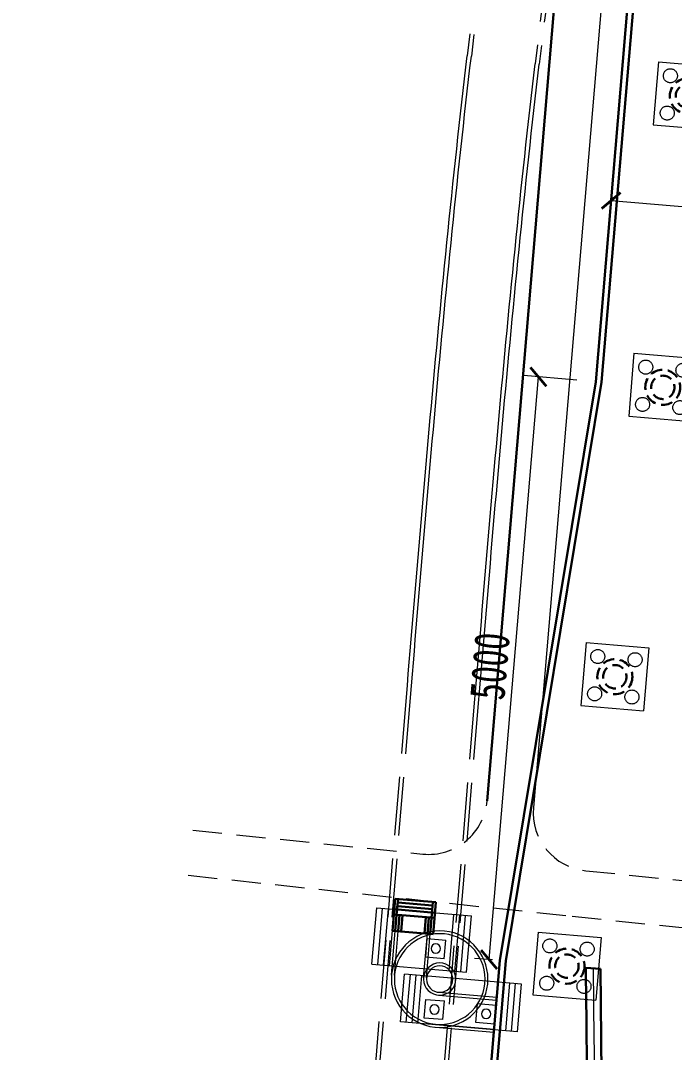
# Model space of a CAD drawing. Extents: x 0 to 531375, y 0 to 4335249.
# Drawn here: x 497958.1 to 498014, y 4327154.4 to 4327242.6 of the extents above; entities that cross this region are included whole.
import ezdxf

# ---------------------------------------------------------------- set-up
doc = ezdxf.new("R2010")
doc.units = 0
doc.header["$PDMODE"] = 1
for name, pattern in [('( Dashed )', [0.75, 0.5, -0.25]), ('ACAD_ISO02W100', [15, 12, -3]), ('CENTER', [50.800000000000004, 31.75, -6.349999999999999, 6.349999999999999, -6.349999999999999]), ('CONTINOUS', [0]), ('DASH', [0.35, 0.25, -0.1]), ('HIDDEN', [0.375, 0.25, -0.125])]:
    doc.linetypes.add(name, pattern=pattern)
doc.layers.get('0').update_dxf_attribs({"lineweight": 15})
doc.layers.get('Defpoints').update_dxf_attribs({"color": 8, "lineweight": 15})
for name, color, linetype, lineweight in [('3', 3, 'CONTINOUS', 25), ('_平面辅助线', 7, 'Continuous', 15), ('地铁', 4, 'Continuous', 15), ('桥 - 构造 - 轮廓虚线', 4, 'ACAD_ISO02W100', 30), ('桥 中心线', 5, 'CENTER', 15), ('桥 构造粗实', 1, 'Continuous', 30), ('桥－构造－轮廓实线', 4, 'Continuous', 30), ('结构', 1, 'Continuous', 15), ('虚线', 6, 'HIDDEN', 15), ('道路偏置线', 3, 'Continuous', 30)]:
    doc.layers.add(name, color=color, linetype=linetype, lineweight=lineweight)
doc.styles.get("Standard").update_dxf_attribs({"font": '', "width": 0.7})
doc.styles.get('Standard').set_extended_font_data('仿宋_GB2312')
doc.dimstyles.new('ISO-25', dxfattribs={"dimscale": 0, "dimtxt": 3, "dimasz": 1.5, "dimexe": 1.25, "dimexo": 0.625, "dimtad": 1, "dimlfac": 100, "dimdsep": 46, "dimtxsty": 'Standard', "dimblk": 'ARCHTICK', "dimcen": 2.5, "dimclrd": 256, "dimclrt": 256, "dimadec": 0, "dimazin": 0, "dimtfac": 1, "dimtmove": 0, "dimatfit": 3, "dimfxl": 3.5, "dimfxlon": 1, "dimlwd": -1, "dimlwe": -1, "dimarcsym": 0})

# ---------------------------------------------------------------- blocks, each defined once
blk = doc.blocks.new('天津2000地铁')
at = {"layer": '地铁', "linetype": 'DASH', "ltscale": 20}
for p, q in [((-7.232238929951563, 1.298913458362221), (-7.115285662352107, 2.293966200202703)), ((-6.884606619423719, 1.258270835503935), (-6.767678422504103, 2.253110272809864)), ((-7.348186576680745, 0.3018633723258972), (-7.232238929951563, 1.298913458362221)), ((-7.000505107804201, 0.2616434693336487), (-6.884606619423719, 1.258270835503935)), ((-1.421813169319648, 0.6196010354906321), (-1.305278939020354, 1.611088557168841)), ((-1.074180858791805, 0.5789584126323462), (-0.9576716991723516, 1.570232629776)), ((-7.462925092899241, -0.6952556567266585), (-7.348186576680745, 0.3018633723258972)), ((-7.11519588419469, -0.7350606843829155), (-7.000505107804201, 0.2616434693336487)), ((-1.536939168465323, -0.3703835867345333), (-1.421813169319648, 0.6196010354906321)), ((-1.189257699588779, -0.4106034897267819), (-1.074180858791805, 0.5789584126323462)), ((-7.576477146765683, -1.692439607344567), (-7.462925092899241, -0.6952556567266585)), ((-7.228701588639523, -1.731837606057524), (-7.11519588419469, -0.7350606843829155)), ((-1.650879748689476, -1.360568264499306), (-1.536939168465323, -0.3703835867345333)), ((-1.303150540043134, -1.400373292155563), (-1.189257699588779, -0.4106034897267819)), ((-7.688865403993987, -2.689684461802244), (-7.576477146765683, -1.692439607344567)), ((-7.341044859029353, -2.728683282621204), (-7.228701588639523, -1.731837606057524)), ((-1.763657101022545, -2.350948992185294), (-1.650879748689476, -1.360568264499306)), ((-1.415881542838178, -2.390346990898251), (-1.303150540043134, -1.400373292155563)), ((-1.875293439894448, -3.341521915979683), (-1.763657101022545, -2.350948992185294)), ((-1.527472894929815, -3.380520736798644), (-1.415881542838178, -2.390346990898251)), ((-7.800112549099139, -3.686986398883163), (-7.688865403993987, -2.689684461802244)), ((-7.452248352812602, -3.725593896582721), (-7.341044859029353, -2.728683282621204)), ((-1.985810981597751, -4.332283146679401), (-1.875293439894448, -3.341521915979683)), ((-1.637946785311214, -4.37089064437896), (-1.527472894929815, -3.380520736798644)), ((-7.910241260193287, -4.684341568499803), (-7.800112549099139, -3.686986398883163)), ((-7.562334721442312, -4.722565602511167), (-7.452248352812602, -3.725593896582721)), ((-2.09523196821101, -5.323228973895311), (-1.985810981597751, -4.332283146679401)), ((-1.747325429401826, -5.361453006975352), (-1.637946785311214, -4.37089064437896)), ((-8.01927422429435, -5.681746233254671), (-7.910241260193287, -4.684341568499803)), ((-7.671326625801156, -5.71959466394037), (-7.562334721442312, -4.722565602511167)), ((-8.127234139770735, -6.679196790792048), (-8.01927422429435, -5.681746233254671)), ((-7.779246738820803, -6.716677482239902), (-7.671326625801156, -5.71959466394037)), ((-2.203578651999123, -6.314355728216469), (-2.09523196821101, -5.323228973895311)), ((-1.855631053505931, -6.352204157970845), (-1.747325429401826, -5.361453006975352)), ((-8.234143695386594, -7.676689582876861), (-8.127234139770735, -6.679196790792048)), ((-7.886117695248685, -7.713810135610402), (-7.779246738820803, -6.716677482239902)), ((-2.310873292211908, -7.305659752339124), (-2.203578651999123, -6.314355728216469)), ((-1.962885891203768, -7.343140443786978), (-1.855631053505931, -6.352204157970845)), ((-8.340187660127413, -8.675762655213473), (-8.234143695386594, -7.676689582876861)), ((-7.992105974757577, -8.712356921285389), (-7.886117695248685, -7.713810135610402)), ((-2.417138146178331, -8.297137317247687), (-2.310873292211908, -7.305659752339124)), ((-2.069112203840631, -8.334258409217), (-1.962885891203768, -7.343140443786978)), ((-8.445059455872977, -9.67329465597868), (-8.340187660127413, -8.675762655213473)), ((-8.096942176576702, -9.70954875741154), (-7.992105974757577, -8.712356921285389)), ((-2.522233468247577, -9.287243688479064), (-2.417138146178331, -8.297137317247687)), ((-2.174170190177392, -9.324013038538396), (-2.069112203840631, -8.334258409217)), ((-8.548949110729152, -10.67085858806968), (-8.445059455872977, -9.67329465597868)), ((-2.626528589928057, -10.27926376555115), (-2.522233468247577, -9.287243688479064)), ((-2.278411413077265, -10.31551885046065), (-2.174170190177392, -9.324013038538396)), ((-8.200797386234626, -10.70678040198981), (-8.096942176576702, -9.70954875741154)), ((-2.729842472996097, -11.27127339411527), (-2.626528589928057, -10.27926376555115)), ((-2.381690845184493, -11.30719614494592), (-2.278411413077265, -10.31551885046065)), ((-8.651879333425311, -11.66845114529133), (-8.548949110729152, -10.67085858806968)), ((-8.30369428981794, -11.70404855255037), (-8.200797386234626, -10.70678040198981)), ((-2.832215747039299, -12.26344336476177), (-2.729842472996097, -11.27127339411527)), ((-2.484030794585123, -12.29904166422784), (-2.381690845184493, -11.30719614494592)), ((-8.75387283565942, -12.66606908850372), (-8.651879333425311, -11.66845114529133)), ((-8.405655576847492, -12.70134997088462), (-8.30369428981794, -11.70404855255037)), ((-2.933670754369813, -13.25577048119157), (-2.832215747039299, -12.26344336476177)), ((-2.585453581472393, -13.29105221200734), (-2.484030794585123, -12.29904166422784)), ((-8.854952331457753, -13.66370924003422), (-8.75387283565942, -12.66606908850372)), ((-8.506703939870933, -13.69868148304522), (-8.405655576847492, -12.70134997088462)), ((-8.955140537233092, -14.66136848647147), (-8.854952331457753, -13.66370924003422)), ((-8.606862074346282, -14.69603997748345), (-8.506703939870933, -13.69868148304522)), ((-3.034229848766699, -14.24825160764157), (-2.933670754369813, -13.25577048119157)), ((-2.685981538088526, -14.2832246562466), (-2.585453581472393, -13.29105221200734)), ((-9.0544601714937, -15.65904377494007), (-8.955140537233092, -14.66136848647147)), ((-8.706152678176295, -15.69342240318656), (-8.606862074346282, -14.69603997748345)), ((-3.133915395417716, -15.24088367074728), (-3.034229848766699, -14.24825160764157)), ((-2.785637008550111, -15.27555592451244), (-2.685981538088526, -14.2832246562466)), ((-9.152933954435866, -16.65673211123794), (-9.0544601714937, -15.65904377494007)), ((-8.804598451650234, -16.69082576874643), (-8.706152678176295, -15.69342240318656)), ((-3.232749770395457, -16.23366365395486), (-3.133915395417716, -15.24088367074728)), ((-2.884442348382435, -16.26804300490767), (-2.785637008550111, -15.27555592451244)), ((-9.250584607652854, -17.654430558905), (-9.152933954435866, -16.65673211123794)), ((-8.902222096978221, -17.68824714049697), (-8.804598451650234, -16.69082576874643)), ((-3.330755360308103, -17.22658860031515), (-3.232749770395457, -16.23366365395486)), ((-2.982419924403075, -17.26068294141441), (-2.884442348382435, -16.26804300490767)), ((-3.427954562532249, -18.21965560968965), (-3.330755360308103, -17.22658860031515)), ((-3.079592114430852, -18.25347283575684), (-2.982419924403075, -17.26068294141441)), ((-9.347434854134915, -18.6521362401545), (-9.250584607652854, -17.654430558905)), ((-8.999046318233011, -18.6856836406514), (-8.902222096978221, -17.68824714049697)), ((-3.524369784398004, -19.21286183595657), (-3.427954562532249, -18.21965560968965)), ((-3.175981307053007, -19.24640984367579), (-3.079592114430852, -18.25347283575684)), ((-9.44350741780363, -19.6498463274911), (-9.347434854134915, -18.6521362401545)), ((-9.095093821117187, -19.68313244543969), (-8.999046318233011, -18.6856836406514)), ((-3.620023443421814, -20.20620448607951), (-3.524369784398004, -19.21286183595657)), ((-3.271609901275951, -20.23949117492884), (-3.175981307053007, -19.24640984367579)), ((-9.538825023395477, -20.64755805023015), (-9.44350741780363, -19.6498463274911)), ((-9.19038731243927, -20.68059078510851), (-9.095093821117187, -19.68313244543969)), ((-3.714937966724392, -21.19968081824481), (-3.620023443421814, -20.20620448607951)), ((-3.366500306525267, -21.23271408956498), (-3.271609901275951, -20.23949117492884)), ((-9.633410396170804, -21.64526868797839), (-9.538825023395477, -20.64755805023015)), ((-9.284949500171932, -21.67805594112724), (-9.19038731243927, -20.68059078510851)), ((-9.727286261681, -22.64297556970269), (-9.633410396170804, -21.64526868797839)), ((-9.378803093335591, -22.6755252443254), (-9.284949500171932, -21.67805594112724)), ((-3.809135790972504, -22.19328814372421), (-3.714937966724392, -21.19968081824481)), ((-3.460674942238256, -22.22607589885592), (-3.366500306525267, -21.23271408956498)), ((-9.820475345652085, -23.64067607372999), (-9.727286261681, -22.64297556970269)), ((-9.471970801241696, -23.67299607489258), (-9.378803093335591, -22.6755252443254)), ((-3.902639362204354, -23.18702381756157), (-3.809135790972504, -22.19328814372421)), ((-3.554156237689312, -23.21957396250218), (-3.460674942238256, -22.22607589885592)), ((-9.91300037363544, -24.63836762402207), (-9.820475345652085, -23.64067607372999)), ((-9.564475333958399, -24.67046585865319), (-9.471970801241696, -23.67299607489258)), ((-3.995471135538537, -24.18088524788618), (-3.902639362204354, -23.18702381756157)), ((-3.646966631698887, -24.2132056877017), (-3.554156237689312, -23.21957396250218)), ((-10.00488407089142, -25.6360476911068), (-9.91300037363544, -24.63836762402207)), ((-9.656339401495643, -25.66793206799776), (-9.564475333958399, -24.67046585865319)), ((-4.087653574941213, -25.17486988380551), (-3.995471135538537, -24.18088524788618)), ((-3.739128572691697, -25.2069685254246), (-3.646966631698887, -24.2132056877017)), ((-4.179209153051488, -26.16897522099316), (-4.087653574941213, -25.17486988380551)), ((-3.830664518172852, -26.20085997413844), (-3.739128572691697, -25.2069685254246)), ((-10.0961491621565, -26.63371379021555), (-10.00488407089142, -25.6360476911068)), ((-9.747585714154411, -26.66539221722633), (-9.656339401495643, -25.66793206799776)), ((-4.270160351006779, -27.16319879703224), (-4.179209153051488, -26.16897522099316)), ((-3.921596934669652, -27.19487757235766), (-3.830664518172852, -26.20085997413844)), ((-10.18681837146869, -27.63136347662658), (-10.0961491621565, -26.63371379021555)), ((-9.838236981828233, -27.66284386441112), (-9.747585714154411, -26.66539221722633)), ((-4.360529658209998, -28.15753819048405), (-4.270160351006779, -27.16319879703224)), ((-4.011948297615163, -28.18901889957487), (-3.921596934669652, -27.19487757235766)), ((-10.27691442193463, -28.6289943465963), (-10.18681837146869, -27.63136347662658)), ((-9.9283159141778, -28.66028460673988), (-9.838236981828233, -27.66284386441112)), ((-4.450339572213124, -29.15199101995677), (-4.360529658209998, -28.15753819048405)), ((-4.101741090940777, -29.18328157626092), (-4.011948297615163, -28.18901889957487)), ((-10.36646003561327, -29.62660403642804), (-10.27691442193463, -28.6289943465963)), ((-10.01784522033995, -29.65771208330989), (-9.9283159141778, -28.66028460673988)), ((-10.45547793316655, -30.62419022060931), (-10.36646003561327, -29.62660403642804)), ((-10.10684760852018, -30.65512396860868), (-10.01784522033995, -29.65771208330989)), ((-4.539612598426173, -30.14655494131148), (-4.450339572213124, -29.15199101995677)), ((-4.190997807250823, -30.1776632592082), (-4.101741090940777, -29.18328157626092)), ((-10.54399083397584, -31.62175060808659), (-10.45547793316655, -30.62419022060931)), ((-10.19534578622551, -31.65251797158271), (-10.10684760852018, -30.65512396860868)), ((-4.628371249942575, -31.14122764952481), (-4.539612598426173, -30.14655494131148)), ((-4.279740947124082, -31.17216164339334), (-4.190997807250823, -30.1776632592082)), ((-10.63202145567629, -32.61928294226527), (-10.54399083397584, -31.62175060808659)), ((-10.2833624597406, -32.64989183936268), (-10.19534578622551, -31.65251797158271)), ((-4.716638047597371, -32.13600687030703), (-4.628371249942575, -31.14122764952481)), ((-4.367993019579444, -32.16677445732057), (-4.279740947124082, -31.17216164339334)), ((-10.71959251415683, -33.61678500194102), (-10.63202145567629, -32.61928294226527)), ((-4.804435519443358, -33.13089036569), (-4.716638047597371, -32.13600687030703)), ((-4.455776541202794, -33.16149946395308), (-4.367993019579444, -32.16677445732057)), ((-10.37092033412773, -33.64724334888161), (-10.2833624597406, -32.64989183936268)), ((-4.891786200751084, -34.12587593030185), (-4.804435519443358, -33.13089036569)), ((-4.543114036496262, -34.156334457919), (-4.455776541202794, -33.16149946395308)), ((-10.80672672326909, -34.61425459384918), (-10.71959251415683, -33.61678500194102)), ((-10.45804211305221, -34.64457030873746), (-10.37092033412773, -33.64724334888161)), ((-4.978712633892427, -35.1209613867104), (-4.891786200751084, -34.12587593030185)), ((-4.630028037761803, -35.15127726364881), (-4.543114036496262, -34.156334457919)), ((-10.89344679488567, -35.61168955639005), (-10.80672672326909, -34.61425459384918)), ((-10.54475049854954, -35.64187055919319), (-10.45804211305221, -34.64457030873746)), ((-5.065237368224189, -36.11614458821714), (-4.978712633892427, -35.1209613867104)), ((-4.716541084286291, -36.14632573444396), (-4.630028037761803, -35.15127726364881)), ((-10.97977543831803, -36.60908775683493), (-10.89344679488567, -35.61168955639005)), ((-10.63106819090899, -36.63914196752012), (-10.54475049854954, -35.64187055919319)), ((-5.151382959564216, -37.11142341513187), (-5.065237368224189, -36.11614458821714)), ((-4.802675722981803, -37.14147775154561), (-4.716541084286291, -36.14632573444396)), ((-11.06573536072392, -37.60644708760083), (-10.97977543831803, -36.60908775683493)), ((-10.71701788855716, -37.63638242706657), (-10.63106819090899, -36.63914196752012)), ((-11.15134926658356, -38.60376546718179), (-11.06573536072392, -37.60644708760083)), ((-10.802622287767, -38.6335898572579), (-10.71701788855716, -37.63638242706657)), ((-5.237171970598865, -38.10679577291012), (-5.151382959564216, -37.11142341513187)), ((-4.888454507803544, -38.13673122227193), (-4.802675722981803, -37.14147775154561)), ((-11.23663985740859, -39.60104083735496), (-11.15134926658356, -38.60376546718179)), ((-10.88790408271598, -39.63076220080257), (-10.802622287767, -38.6335898572579)), ((-5.322626970242708, -39.10225959122182), (-5.237171970598865, -38.10679577291012)), ((-4.973899999517016, -39.13208407629281), (-4.888454507803544, -38.13673122227193)), ((-11.32162983214948, -40.59827116224915), (-11.23663985740859, -39.60104083735496)), ((-10.97288596513681, -40.62789742089807), (-10.88790408271598, -39.63076220080257)), ((-5.407770533754955, -40.09781282488257), (-5.322626970242708, -39.10225959122182)), ((-5.059034765872638, -40.12753426842391), (-4.973899999517016, -39.13208407629281)), ((-5.49262524250662, -41.09345344640314), (-5.407770533754955, -40.09781282488257)), ((-5.143881381198297, -41.1230797721073), (-5.059034765872638, -40.12753426842391)), ((-11.40634188643889, -41.59545442648232), (-11.32162983214948, -40.59827116224915)), ((-11.05759062425932, -41.62499350402504), (-10.97288596513681, -40.62789742089807)), ((-5.577213683922309, -42.08917944971472), (-5.49262524250662, -41.09345344640314)), ((-5.228462426457553, -42.1187185831368), (-5.143881381198297, -41.1230797721073)), ((-11.49079871288268, -42.5925886342302), (-11.40634188643889, -41.59545442648232)), ((-11.14204074675217, -42.62204845435917), (-11.05759062425932, -41.62499350402504)), ((-5.661558451130986, -43.08498884737491), (-5.577213683922309, -42.08917944971472)), ((-5.312800488783976, -43.11444871313869), (-5.228462426457553, -42.1187185831368)), ((-11.57502300076885, -43.58967180456965), (-11.49079871288268, -42.5925886342302)), ((-11.22625901637366, -43.61906029284), (-11.14204074675217, -42.62204845435917)), ((-5.745682143082376, -44.08087966777385), (-5.661558451130986, -43.08498884737491)), ((-5.396918161772192, -44.11026819143444), (-5.312800488783976, -43.11444871313869)), ((-11.65903743571834, -44.58670197613537), (-11.57502300076885, -43.58967180456965)), ((-11.31026811414631, -44.61602705530822), (-11.22625901637366, -43.61906029284)), ((-5.829607364255934, -45.07684995513409), (-5.745682143082376, -44.08087966777385)), ((-11.74286469997605, -45.58367719780654), (-11.65903743571834, -44.58670197613537)), ((-11.39409071777481, -45.61294679529964), (-11.31026811414631, -44.61602705530822)), ((-5.480838044953998, -45.10617506224662), (-5.396918161772192, -44.11026819143444)), ((-11.82652747194515, -46.5805955361575), (-11.74286469997605, -45.58367719780654)), ((-11.47774950193707, -46.60981757566332), (-11.39409071777481, -45.61294679529964)), ((-5.91335672448622, -46.07289776578546), (-5.829607364255934, -45.07684995513409)), ((-5.564582743973005, -46.10216738283634), (-5.480838044953998, -45.10617506224662)), ((-11.91004842618713, -47.5774550633505), (-11.82652747194515, -46.5805955361575)), ((-11.56126713793492, -47.60663747228681), (-11.47774950193707, -46.60981757566332)), ((-5.996952839021106, -47.06902116909622), (-5.91335672448622, -46.07289776578546)), ((-5.648174870177172, -47.0982432225719), (-5.564582743973005, -46.10216738283634)), ((-11.99345023318892, -48.57425386644901), (-11.91004842618713, -47.5774550633505)), ((-11.64466629357775, -48.60340456943958), (-11.56126713793492, -47.60663747228681)), ((-6.080418328230734, -48.06521824467927), (-5.996952839021106, -47.06902116909622)), ((-5.731637040677013, -48.0944006619975), (-5.648174870177172, -47.0982432225719)), ((-6.163775817374697, -49.06148708146065), (-6.080418328230734, -48.06521824467927)), ((-5.814991878170985, -49.09063778910786), (-5.731637040677013, -48.0944006619975)), ((-12.07675555942114, -49.57099003717303), (-11.99345023318892, -48.57425386644901)), ((-11.72796963318251, -49.60011696070433), (-11.64466629357775, -48.60340456943958)), ((-6.247047936776652, -50.05782577395439), (-6.163775817374697, -49.06148708146065)), ((-5.898262010770849, -50.08695270027965), (-5.814991878170985, -49.09063778910786)), ((-12.15998706693062, -50.56766167562454), (-12.07675555942114, -49.57099003717303)), ((-11.8111998171662, -50.59677274525165), (-11.72796963318251, -49.60011696070433)), ((-6.330257321475072, -51.05423242598772), (-6.247047936776652, -50.05782577395439)), ((-5.981470071768852, -51.08334349654614), (-5.898262010770849, -50.08695270027965)), ((-12.24316741345683, -51.56426688469946), (-12.15998706693062, -50.56766167562454)), ((-11.89437950222054, -51.59337002877146), (-11.8111998171662, -50.59677274525165)), ((-6.41342661116505, -52.0507051423192), (-6.330257321475072, -51.05423242598772)), ((-6.064638699870557, -52.07980828545988), (-5.981470071768852, -51.08334349654614)), ((-12.32632022863254, -52.56081547588109), (-12.24316741345683, -51.56426688469946)), ((-11.97753220715094, -52.58991729840636), (-11.89437950222054, -51.59337002877146)), ((-45.32169021043228, -448.0133632086217), (-12.32632022863254, -52.56081547588109)), ((-44.97290207346668, -448.0424636462703), (-11.97753220715094, -52.58991729840636)), ((-6.496577583777253, -53.04723165091127), (-6.41342661116505, -52.0507051423192)), ((-6.147789562295656, -53.0763334725052), (-6.064638699870557, -52.07980828545988)), ((-39.49194563541096, -448.4997562486678), (-6.496577583777253, -53.04723165091127)), ((-39.14315749844535, -448.5288566872477), (-6.147789562295656, -53.0763334725052))]:
    blk.add_line(p, q, dxfattribs=at)
for centre, radius, start, end in [((790.4777046703772, -91.9522936164985), 803.141915054458, 170.629103982159, 173.2609874675508), ((790.4730266180349, -91.95163306280213), 802.7871918761932, 170.6290961338968, 173.2609796192866), ((790.3993704054661, -91.94123254907758), 797.2128251464867, 170.6289721275186, 173.2608556129032), ((790.3946739374377, -91.94056938995888), 796.858083374285, 170.6289641928185, 173.2608476782035)]:
    blk.add_arc(centre, radius, start, end, dxfattribs=at)
blk = doc.blocks.new('A$C47811FC2')
at = {"layer": '桥 中心线', "ltscale": 2500, "flags": 128}
blk.add_lwpolyline([(125, 14.75816989240411), (124, 14.65904526499798), (123, 14.56071681933827), (122, 14.46318455542496), (121, 14.36644847325806), (120, 14.27050857283757), (119, 14.17536485416349), (118, 14.08101731723582), (117, 13.98746596205455), (116, 13.8947107886197), (115, 13.80275179693126), (114, 13.71158898698922), (113, 13.62122235878632), (112, 13.53165191233711), (111, 13.4428776476343), (110, 13.35489956467791), (109, 13.26771766346792), (108, 13.18133194399706), (107, 13.09574240627989), (106, 13.01094905030913), (105, 12.92695187607751), (104, 12.84375088359957), (103, 12.76134607286076), (102, 12.67973744387564), (101, 12.59892499662965), (100, 12.51890873113734), (99, 12.43968864738417), (98, 12.36126474538469), (97, 12.28363702512433), (96, 12.20680548661767), (95, 12.13077012985013), (94, 12.05553095482901), (93, 11.98108796156157), (92, 11.90744115003326), (91, 11.83459052025137), (90, 11.76253607222315), (89, 11.69127780593408), (88, 11.62081572139141), (87, 11.55114981859515), (86, 11.4822800975453), (85, 11.41420655824186), (84, 11.3469292006921), (83, 11.28044802488148), (82, 11.21476303081726), (81, 11.14987421849946), (80, 11.08578158792806), (79, 11.02248513910308), (78, 10.9599848720245), (77, 10.89828078669234), (76, 10.83737288310658), (75, 10.77726116125996), (74, 10.71794562116702), (73, 10.65942626282049), (72, 10.60170308622037), (71, 10.54477609136665), (70, 10.48864527825208), (69, 10.43331064689118), (68, 10.3787721972767), (67, 10.32502992940863), (66, 10.27208384327969), (65, 10.21993393890443), (64, 10.16858021626831), (63, 10.11802267538587), (62, 10.06826131624984), (61, 10.01929613885295), (60, 9.97112714320974), (59, 9.923754329305666), (58, 9.877177697155275), (57, 9.831397246744018), (56, 9.786412978079168), (55, 9.742224891168007), (54, 9.698832985995978), (53, 9.656237262570356), (52, 9.614437720898422), (51, 9.573434360965619), (50, 9.533227182779227), (49, 9.49381618634652), (48, 9.455201371652947), (47, 9.417382738705783), (46, 9.380360287505027), (45, 9.34413401805068), (44, 9.308703930342745), (43, 9.274070024381217), (42, 9.240232300166097), (41, 9.207190757704664), (40, 9.174945396982366), (39, 9.143496218006476), (38, 9.112843220769717), (37, 9.082986405286645), (36, 9.053925771549984), (35, 9.025661319559733), (34, 8.998193049315887), (33, 8.971520960818452), (32, 8.945645054067425), (31, 8.920565329055533), (30, 8.896281785797328), (29, 8.87279442428553), (28, 8.850103244520142), (27, 8.828208246493887), (26, 8.807109430221317), (25, 8.786806795695156), (24, 8.767300342908129), (23, 8.748590071874787), (22, 8.730675982580577), (21, 8.713558075040053), (20, 8.697236349238663), (19, 8.681710805190958), (18, 8.666981442882388), (17, 8.653048262327504), (16, 8.639911263511747), (15, 8.627570446449681), (14, 8.616025811126747), (13, 8.605277357550221), (12, 8.59532508572738), (11, 8.586168995643675), (10, 8.577809087306377), (9, 8.570245360715488), (8, 8.563477815878286), (7, 8.557506452780215), (6, 8.552331271428557), (5, 8.547952271823306), (4, 8.544369453964464), (3, 8.541582817852031), (2, 8.539592363486008), (1, 8.538398090866394), (0, 8.537999999993188), (-1, 8.538398090866394), (-2, 8.539592363486008), (-3, 8.541582817852031), (-4, 8.544369453964464), (-5, 8.547952271823306), (-6, 8.552331271428557), (-7, 8.557506452780215), (-8, 8.563477815878286), (-9, 8.570245360715488), (-10, 8.577809087306377), (-11, 8.586168995643675), (-12, 8.59532508572738), (-13, 8.605277357550221), (-14, 8.616025811126747), (-15, 8.627570446449681), (-16, 8.639911263511747), (-17, 8.653048262327504), (-18, 8.666981442882388), (-19, 8.681710805190958), (-20, 8.697236349238663), (-21, 8.713558075040053), (-22, 8.730675982580577), (-23, 8.748590071874787), (-24, 8.767300342908129), (-25, 8.786806795695156), (-26, 8.807109430221317), (-27, 8.828208246493887), (-28, 8.850103244520142), (-29, 8.87279442428553), (-30, 8.896281785797328), (-31, 8.920565329055533), (-32, 8.945645054067425), (-33, 8.971520960818452), (-34, 8.998193049315887), (-35, 9.025661319559733), (-36, 9.053925771549984), (-37, 9.082986405286645), (-38, 9.112843220769717), (-39, 9.143496218006476), (-40, 9.174945396982366), (-41, 9.207190757704664), (-42, 9.240232300166097), (-43, 9.274070024381217), (-44, 9.308703930342745), (-45, 9.34413401805068), (-46, 9.380360287505027), (-47, 9.417382738705783), (-48, 9.455201371652947), (-49, 9.49381618634652), (-50, 9.533227182779227), (-51, 9.573434360965619), (-52, 9.614437720898422), (-53, 9.656237262570356), (-54, 9.698832985995978), (-55, 9.742224891168007), (-56, 9.786412978079168), (-57, 9.831397246744018), (-58, 9.877177697155275), (-59, 9.923754329305666), (-60, 9.97112714320974), (-61, 10.01929613885295), (-62, 10.06826131624984), (-63, 10.11802267538587), (-64, 10.16858021626831), (-65, 10.21993393890443), (-66, 10.27208384327969), (-67, 10.32502992940863), (-68, 10.3787721972767), (-69, 10.43331064689118), (-70, 10.48864527825208), (-71, 10.54477609136665), (-72, 10.60170308622037), (-73, 10.65942626282049), (-74, 10.71794562116702), (-75, 10.77726116125996), (-76, 10.83737288310658), (-77, 10.89828078669234), (-78, 10.9599848720245), (-79, 11.02248513910308), (-80, 11.08578158792806), (-81, 11.14987421849946), (-82, 11.21476303081726), (-83, 11.28044802488148), (-84, 11.3469292006921), (-85, 11.41420655824186), (-86, 11.4822800975453), (-87, 11.55114981859515), (-88, 11.62081572139141), (-89, 11.69127780593408), (-90, 11.76253607222315), (-91, 11.83459052025137), (-92, 11.90744115003326), (-93, 11.98108796156157), (-94, 12.05553095482901), (-95, 12.13077012985013), (-96, 12.20680548661767), (-97, 12.28363702512433), (-98, 12.36126474538469), (-99, 12.43968864738417), (-100, 12.51890873113734), (-101, 12.59892499662965), (-102, 12.67973744387564), (-103, 12.76134607286076), (-104, 12.84375088359957), (-105, 12.92695187607751), (-106, 13.01094905030913), (-107, 13.09574240627989), (-108, 13.18133194399706), (-109, 13.26771766346792), (-110, 13.35489956467791), (-111, 13.4428776476343), (-112, 13.53165191233711), (-113, 13.62122235878632), (-114, 13.71158898698922), (-115, 13.80275179693126), (-116, 13.8947107886197), (-117, 13.98746596205455), (-118, 14.08101731723582), (-119, 14.17536485416349), (-120, 14.27050857283757), (-121, 14.36644847325806), (-122, 14.46318455542496), (-123, 14.56071681933827), (-124, 14.65904526499798), (-125, 14.75816989240411)], dxfattribs=at)
at = {"layer": '桥 构造粗实', "color": 3}
blk.add_line((125, 15.3862821836592), (125, 14.12934580325236), dxfattribs=at)
for points in [[(125, 15.3862821836592), (124.9378589368425, 15.38007301051402), (123.9383492479101, 15.2809971801762), (122.9388396739959, 15.18271715255832), (121.9393302137032, 15.08523292739119), (120.9398208670318, 14.98854450441285), (119.9403116325848, 14.89265188334684), (118.9408025094308, 14.79755506394576), (117.9412934971042, 14.70325404593313), (116.941784594208, 14.6097488290543)], [(125, 14.13010705247143), (124.0616507516242, 14.03709334981977), (123.0611603255383, 13.93871648611821), (122.0606697858311, 13.84113618345873), (121.0601791325025, 13.74435244210326), (120.0596883669495, 13.6483652623283), (119.0591974901035, 13.55317464438849), (118.0587065024301, 13.45878058854578), (117.0582154053263, 13.36518309505482)]]:
    blk.add_lwpolyline(points, dxfattribs=at)
blk = doc.blocks.new('_ArchTick')
at = {"color": 0, "linetype": 'ByBlock', "const_width": 0.15}
blk.add_lwpolyline([(-0.5, -0.5), (0.5, 0.5)], dxfattribs=at)
blk = doc.blocks.new('*D47')
at = {"layer": '_平面辅助线', "color": 0}
for p, q in [((498008.6246287277, 4327227.81208627), (498008.6773164663, 4327228.43486151)), ((498045.9911432539, 4327224.650821938), (498046.0438309926, 4327225.273597178))]:
    blk.add_line(p, q, dxfattribs=at)
at = {"layer": '_平面辅助线'}
blk.add_line((498008.5719409886, 4327227.189311026), (498045.9384555148, 4327224.028046694), dxfattribs=at)
at = {"layer": 'Defpoints', "color": 0}
for p in [(498008.5719409888, 4327227.189311028), (498045.9384555151, 4327224.028046696), (498045.9384555148, 4327224.028046694)]:
    blk.add_point(p, dxfattribs=at)
at = {"layer": '_平面辅助线', "xscale": 1.5, "yscale": 1.5, "zscale": 1.5}
for p, rotation in [((498008.5719409886, 4327227.189311026), 175.1642046738641), ((498045.9384555148, 4327224.028046694), 355.164204673864)]:
    blk.add_blockref('_ArchTick', p, dxfattribs=dict(at, rotation=rotation))
at = {"layer": '_平面辅助线', "insert": (498030.3115976783, 4327227.409460331), "char_height": 3, "attachment_point": 5, "rotation": 355.16420467386405}
blk.add_mtext('3750', dxfattribs=at)
blk = doc.blocks.new('引桥桥墩1')
at = {"layer": '结构', "linetype": '( Dashed )', "lineweight": 30, "ltscale": 2}
blk.add_circle((2.328306436538696e-10, -6.51925802230835e-09), 1.500000000000001, dxfattribs=at)
at = {"layer": '虚线', "ltscale": 500}
for p, q in [((2.699999823467806, 2.700000149197876), (-2.700000145239755, 2.69999982882291)), ((-2.700000145239755, 2.69999982882291), (-2.699999823002144, -2.700000162236392)), ((2.699999823467806, 2.700000149197876), (2.700000144774094, -2.699999834410846)), ((2.700000144774094, -2.699999834410846), (-2.699999823002144, -2.700000162236392))]:
    blk.add_line(p, q, dxfattribs=at)
for centre in [(-1.600000086007639, 1.5999999018386), (1.59999989462085, 1.600000088103115), (-1.599999895086511, -1.600000101141631), (1.600000085541978, -1.599999914877116)]:
    blk.add_circle(centre, 0.6, dxfattribs=at)
at = {"layer": '虚线', "linetype": '( Dashed )', "lineweight": 30, "ltscale": 2}
blk.add_circle((2.328306436538696e-10, -6.51925802230835e-09), 1.000000000000001, dxfattribs=at)
blk = doc.blocks.new('*D62')
blk.add_line((497998.1325569125, 4327162.301733136), (498002.3475760141, 4327212.123752435))
at = {"color": 0}
for p, q in [((498005.628508607, 4327211.846180515), (498001.1020255298, 4327212.229127912)), ((497998.4386397836, 4327162.275838057), (497996.8870064283, 4327162.407108614))]:
    blk.add_line(p, q, dxfattribs=at)
at = {"layer": 'Defpoints', "color": 0}
for p in [(498002.3475760141, 4327212.123752435), (498006.2512838491, 4327211.793492776), (497999.0614150257, 4327162.223150318)]:
    blk.add_point(p, dxfattribs=at)
at = {"xscale": 1.5, "yscale": 1.5, "zscale": 1.5}
for p, rotation in [((498002.3475760141, 4327212.123752435), 85.16420467600803), ((497998.1325569125, 4327162.301733136), 265.1642046760081)]:
    blk.add_blockref('_ArchTick', p, dxfattribs=dict(at, rotation=rotation))
at = {"insert": (497998.1953438575, 4327187.385729448), "char_height": 3, "attachment_point": 5, "rotation": 85.16420467600803}
blk.add_mtext('5000', dxfattribs=at)
blk = doc.blocks.new('11111')
at = {"color": 6}
for p, q in [((-126.5110841063068, -141.350920850789), (-126.5110841137578, -149.4774777968674)), ((-121.666320421733, -141.3509208553878), (-126.5110841063068, -141.350920850789)), ((-121.665820424445, -141.850920855446), (-126.5110841067652, -141.8509208508477)), ((-121.6658204235137, -141.3514208554698), (-121.6663204301149, -149.4774778015271)), ((-121.6659126887098, -142.8509208553878), (-126.7117115585133, -142.8509208506148)), ((-121.665820424445, -142.350920855446), (-126.5110841072237, -142.3509208507864)), ((-122.3142659896985, -142.5891993278929), (-122.3137659914792, -142.5896993278584)), ((-122.0637659905478, -142.5896993280912), (-122.0642659896985, -142.5891993280675)), ((-121.0641132509336, -144.1976004177413), (-121.063613251783, -144.1971004177176)), ((-121.0641132611781, -154.2306015059876), (-121.0641132509336, -144.1976004177413)), ((-116.9641132503748, -144.1971004216757), (-121.063613251783, -144.1971004177176)), ((-116.9641132606193, -154.2311015099694), (-116.9641132503748, -144.1971004216757)), ((-116.9641132513061, -144.6971004216757), (-121.0641132518649, -144.6971004177758)), ((-116.9641132513061, -145.1971004216757), (-121.0641132518649, -145.1971004177758)), ((-116.9641132522374, -145.6971004216757), (-121.0641132518649, -145.6971004177758)), ((-121.6662281332538, -147.9774778014107), (-126.5110841123825, -147.9774777968124)), ((-122.3142659962177, -147.5891993280093), (-122.3137659952044, -147.5886993279855)), ((-122.0642659943551, -147.5891993281257), (-122.0637659952044, -147.5886993282184)), ((-121.5642659952864, -148.0891993285913), (-121.5637659942731, -148.0886993286258)), ((-121.0637659952044, -148.0886993290915), (-121.0642659952864, -148.0891993291152)), ((-121.6658204300329, -148.4774778014689), (-126.511084112841, -148.4774777968706)), ((-121.6658204309642, -148.9774778015271), (-126.5110841132994, -148.9774777969288)), ((-121.6663204301149, -149.4774778015271), (-126.5110841137578, -149.4774777968674)), ((-116.964113259688, -152.7311015099694), (-121.0641132593155, -152.7311015060695)), ((-116.9641132587567, -153.2311015099112), (-121.0641132602468, -153.2311015060113)), ((-116.964113259688, -153.7311015099112), (-121.0641132602468, -153.7311015060113)), ((-121.0636132601649, -154.2311015059531), (-121.0641132611781, -154.2306015059876)), ((-116.9641132606193, -154.2311015099694), (-121.0636132601649, -154.2311015059531)), ((-120.5636132610962, -153.731101506477), (-120.5641132602468, -153.7306015063368))]:
    blk.add_line(p, q, dxfattribs=at)
at = {"linetype": 'ACAD_ISO02W100'}
for p, q in [((-126.2653204193339, -141.3509208510222), (-126.2658204194158, -141.351420851046)), ((-121.6658204235137, -141.3514208554698), (-121.666320421733, -141.3509208553878)), ((-122.1663204282522, -147.9774778009451), (-122.1658204291016, -147.9769778009795)), ((-126.7112115649506, -149.4774777966959), (-126.7117115641013, -149.4769777966721)), ((-121.6663204301149, -149.4774778015271), (-121.6658204300329, -149.4769778014452)), ((-121.6663204310462, -149.9774778014689), (-121.6658204318956, -149.9769778015034)), ((-120.0636132592335, -153.2311015068844), (-120.0641132602468, -153.2306015069189))]:
    blk.add_line(p, q, dxfattribs=at)
at = {"color": 8}
for p, q in [((-120.8947105985135, -143.1009208526521), (-124.6747115580365, -143.1009208490432)), ((-120.8947105985135, -143.3509208526521), (-124.6747115580365, -143.350920848985)), ((-120.8947106003761, -145.8509208525938), (-124.6747115598992, -145.850920848985)), ((-120.8947106003761, -146.1009208525938), (-124.6747115608305, -146.100920848985)), ((-122.6658204272389, -145.8774778004445), (-124.2658204268664, -145.8774777990475)), ((-124.2658204268664, -145.8774777990475), (-124.2658204287291, -147.4774777990242)), ((-122.6658204281703, -147.4774778004794), (-122.6658204272389, -145.8774778004445)), ((-117.4641132522374, -146.1971004212683), (-119.0641132537276, -146.1971004197549)), ((-119.0641132537276, -146.1971004197549), (-119.0641132555902, -147.7971004197316)), ((-117.4641132541001, -147.7971004211868), (-117.4641132522374, -146.1971004212683)), ((-119.7641132501885, -147.2311015071755), (-119.7641132548451, -152.2311015071755)), ((-119.5141132501885, -147.2311015074665), (-119.5141132557765, -152.2311015074083)), ((-117.0141132548451, -147.231101509853), (-117.0141132595018, -152.2311015099112)), ((-116.7641132539138, -147.2311015100859), (-116.7641132604331, -152.2311015101441)), ((-122.6658204281703, -147.4774778004794), (-124.2658204287291, -147.4774777990242)), ((-117.4641132541001, -147.7971004211868), (-119.0641132555902, -147.7971004197316)), ((-117.4524754108861, -150.6311015094689), (-119.0524754114449, -150.6311015080137)), ((-119.0524754133075, -152.2311015079904), (-119.0524754114449, -150.6311015080137)), ((-117.4524754127488, -152.2311015093874), (-117.4524754108861, -150.6311015094689)), ((-116.7641132604331, -152.2311015101441), (-119.7641132548451, -152.2311015071755)), ((-119.0641132593155, -152.2311015079322), (-117.4641132587567, -152.2311015094456)), ((-117.4524754127488, -152.2311015093874), (-119.0524754133075, -152.2311015079904))]:
    blk.add_line(p, q, dxfattribs=at)
for centre, radius in [((-120.8947115624323, -147.2309208525985), 4.129999990209385), ((-120.8947115624323, -147.2309208525985), 3.879999990209385), ((-123.4658204261214, -146.6774777998507), 0.4), ((-120.8947115624323, -147.2309208525985), 1.379999990209385), ((-120.8947115624323, -147.2309208525985), 1.129999990209385), ((-118.2751260977238, -146.9971004203253), 0.4), ((-118.2641132557765, -151.4311015086423), 0.4)]:
    blk.add_circle(centre, radius, dxfattribs=at)
at = {"layer": '3', "color": 6, "ltscale": 100}
for p, q in [((-121.5636132564396, -149.6311015055107), (-121.5641132574528, -149.6316015055927)), ((-121.3141132565215, -149.6316015058255), (-121.3136132555082, -149.6311015057436)), ((-120.0641132583842, -152.7306015068607), (-120.0636132592335, -152.7311015069427))]:
    blk.add_line(p, q, dxfattribs=at)
at = {"layer": '桥 - 构造 - 轮廓虚线', "color": 8, "ltscale": 50}
for p, q in [((-127.4110841136426, -146.3509208460164), (-127.411084108986, -142.8509208499163)), ((-127.411084108986, -142.8509208500909), (-126.7117115585133, -142.8509208507312)), ((-126.7117115585133, -142.8509208506148), (-124.6747115589678, -142.8509208525356)), ((-126.5110841114074, -146.3509208470059), (-126.5110841076821, -142.8509208506148)), ((-126.0747115621343, -146.3509208474134), (-126.074711558409, -142.8509208510222)), ((-124.6747115608305, -146.3509208488103), (-124.6747115589678, -142.8509208525356)), ((-127.411084108986, -143.1009208499163), (-126.7117115585133, -143.100920850673)), ((-127.1110841119662, -146.100920846482), (-127.1110841082409, -143.1009208499745)), ((-126.8110841121525, -146.1009208466567), (-126.8110841093585, -143.1009208504402)), ((-126.7117115594447, -143.1009208505566), (-124.6747115589678, -143.1009208524774)), ((-127.4110841136426, -146.1009208463074), (-126.7117115622386, -146.1009208470059)), ((-127.4110841136426, -146.3509208462492), (-126.7117115622386, -146.3509208469477)), ((-126.7117115613073, -146.1009208469477), (-124.6747115617618, -146.1009208488686)), ((-126.7117115622386, -146.3509208469477), (-124.6747115608305, -146.3509208488103))]:
    blk.add_line(p, q, dxfattribs=at)
at = {"layer": '桥－构造－轮廓实线', "color": 8, "linetype": 'Continuous'}
for p, q in [((-124.6723457016051, -143.3529392782075), (-126.074711558409, -143.3552218000113)), ((-124.6723909135908, -143.6029392741912), (-126.0747115593404, -143.6052217223041)), ((-124.6727526094764, -145.6029376025836), (-126.0747115602717, -145.6052194620424)), ((-124.6723457034677, -145.8529372712655), (-126.074711561203, -145.8552197931276))]:
    blk.add_line(p, q, dxfattribs=at)

msp = doc.modelspace()

# ---------------------------------------------------------------- linework, layer by layer
at = {"layer": '_平面辅助线', "color": 3, "ltscale": 5}
msp.add_lwpolyline([(498010.5363399633, 4327277.099007374), (498001.9237863242, 4327175.297614955)], dxfattribs=at)
at = {"layer": '_平面辅助线', "linetype": '( Dashed )', "ltscale": 5}
for points in [[(497992.4687323951, 4327171.323071068, 0.4192807058552111), (497997.9584080788, 4327175.875749532)], [(498001.9237863242, 4327175.297614955, 0.4091645097127473), (498006.398514514, 4327169.901932672)]]:
    msp.add_lwpolyline(points, format="xyb", dxfattribs=at)
for points in [[(497972.7991754878, 4327173.365274795), (497992.4687323951, 4327171.323071068)], [(498006.398514514, 4327169.901932672), (498038.2380164993, 4327166.653616333)], [(497972.3878496807, 4327169.506667497), (498005.2380962142, 4327165.999557463)], [(498005.2380962142, 4327165.999557463), (498039.0675670728, 4327162.548221353)]]:
    msp.add_lwpolyline(points, dxfattribs=at)
at = {"layer": '道路偏置线', "color": 1}
for points in [[(497997.9584080794, 4327175.875749532), (498007.0500270919, 4327283.339750755)], [(498007.2621956827, 4327211.707968157), (498011.6963957838, 4327264.120732531)], [(498007.7604158764, 4327211.665817967), (498012.1946159774, 4327264.07858234)], [(498007.2621956827, 4327211.707968157), (497999.0614366714, 4327162.223148487)], [(498007.7604158764, 4327211.665817967), (497999.5596352194, 4327162.181000127)], [(497996.4248194133, 4327131.058281474), (497999.0614150257, 4327162.223150318)], [(497996.9230396071, 4327131.016131283), (497999.5596352194, 4327162.181000127)]]:
    msp.add_lwpolyline(points, dxfattribs=at)

# ---------------------------------------------------------------- block references
at = {"rotation": 85.16420276289614}
for p in [(498015.0992374682, 4327236.134250644), (498012.9917279146, 4327211.22324096), (498008.8913375839, 4327186.480832041), (498004.7909472492, 4327161.738423044)]:
    msp.add_blockref('引桥桥墩1', p, dxfattribs=at)
at = {"linetype": 'Continuous', "xscale": -1, "rotation": 85.16420461713139}
msp.add_blockref('11111', (497837.0104903734, 4327052.579703986), dxfattribs=at)
at = {"layer": '_平面辅助线', "color": 1, "rotation": 85.16419552332974}
msp.add_blockref('A$C47811FC2', (498011.1928860351, 4327035.750251686), dxfattribs=at)
at = {"layer": '地铁', "color": 1}
msp.add_blockref('天津2000地铁', (498003.3843082828, 4327237.285216006), dxfattribs=at)

# ---------------------------------------------------------------- dimensions: what is measured, and where the dimension line sits
dim = msp.add_linear_dim(base=(498002.3475760141, 4327212.123752435), p1=(497999.0614150257, 4327162.223150318), p2=(498006.2512838491, 4327211.793492776), angle=85.16420467605255, dimstyle='ISO-25', override={"dimscale": 1})
dim.commit()
dim.dimension.update_dxf_attribs({"geometry": '*D62', "text_midpoint": (497998.1953438575, 4327187.385729448)})
at = {"layer": '_平面辅助线'}
dim = msp.add_linear_dim(base=(498045.9384555148, 4327224.028046694), p1=(498008.5719409888, 4327227.189311028), p2=(498045.9384555151, 4327224.028046696), angle=355.16420467386405, dimstyle='ISO-25', override={"dimscale": 1}, dxfattribs=at)
dim.commit()
dim.dimension.update_dxf_attribs({"geometry": '*D47', "text_midpoint": (498030.1386110156, 4327225.364737726), "dimtype": 161})

doc.saveas('drawing.dxf')
